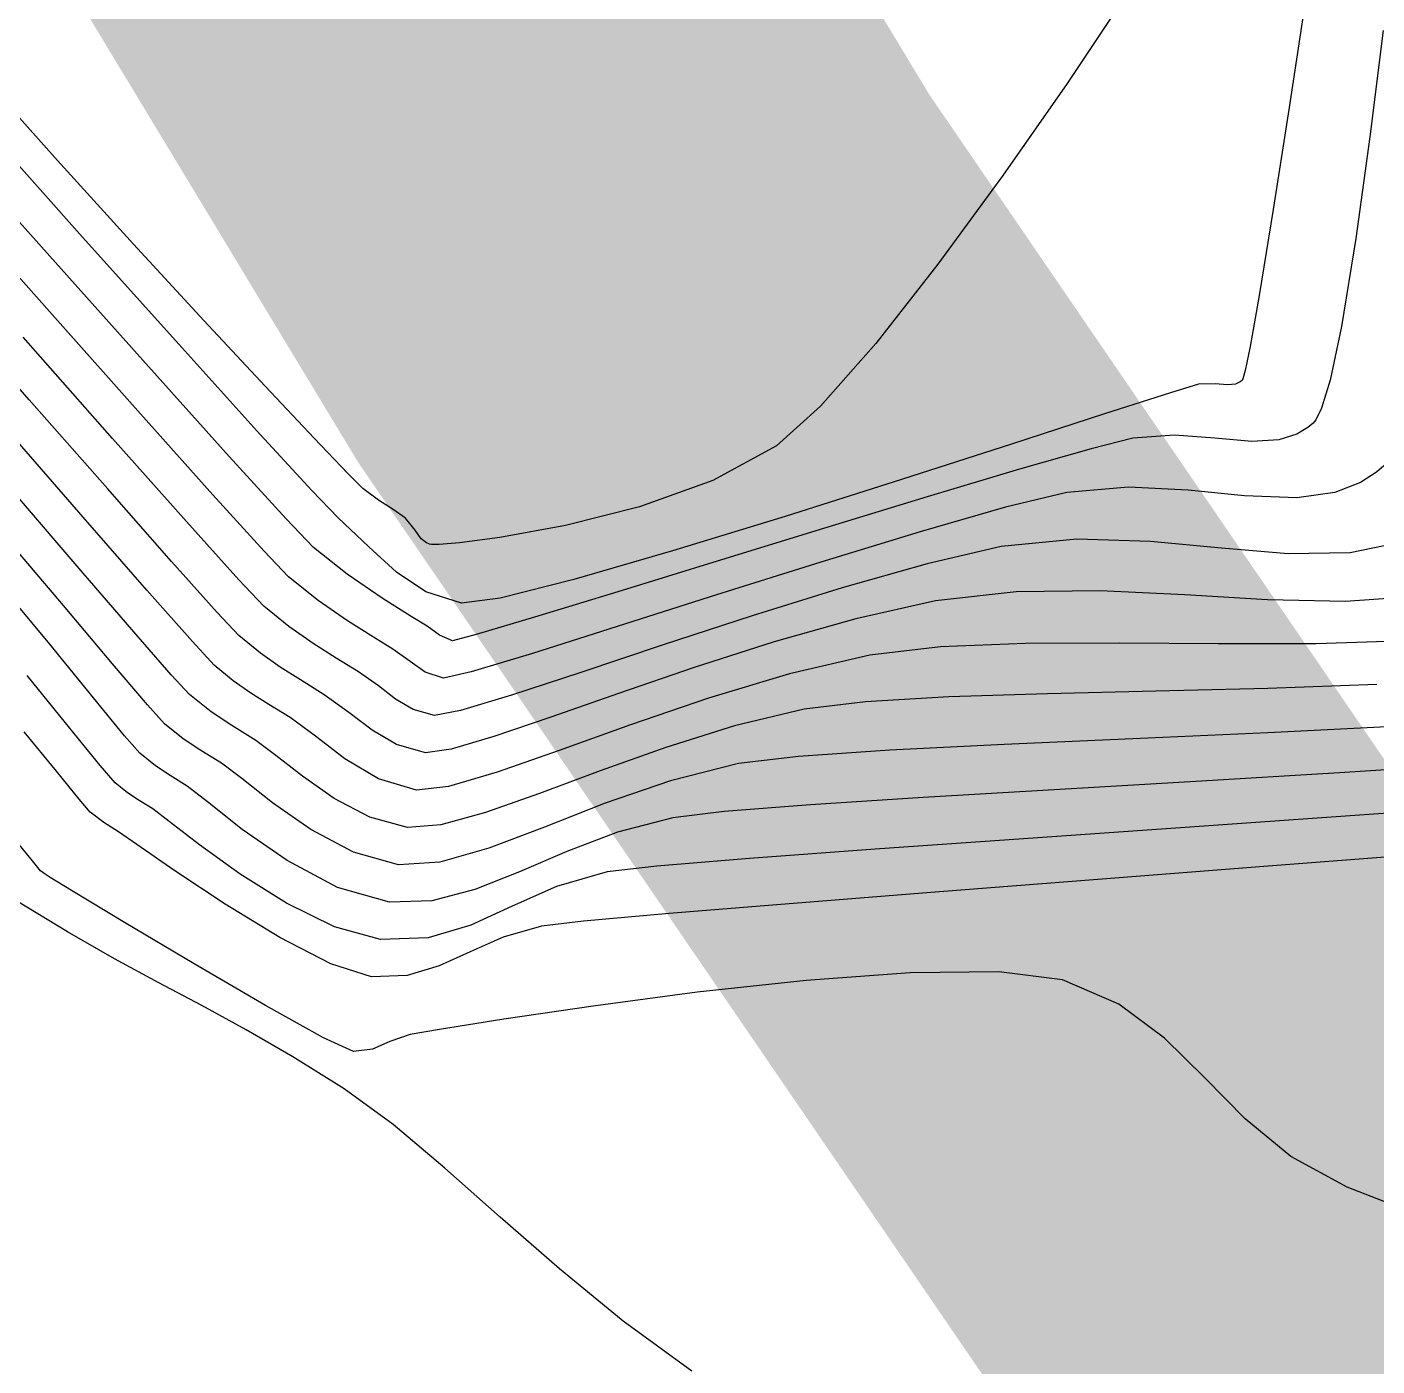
# Model space of a CAD drawing. Header units: feet. Extents: x 26064 to 27719, y 16802 to 28989.
# Drawn here: x 27624.75 to 27640.65, y 17706.62 to 17722.39 of the extents above; entities that cross this region are included whole.
import ezdxf

# ---------------------------------------------------------------- set-up
doc = ezdxf.new("R2010")
doc.units = ezdxf.units.FT
doc.header["$LTSCALE"] = 50
doc.header["$MEASUREMENT"] = 0
doc.linetypes.add('HIDDEN', pattern=[0.375, 0.25, -0.125])
doc.linetypes.add('HIDN25', pattern=[0.0938, 0.0625, -0.0313])
for name, color, linetype in [('CONT-MJR', 160, 'HIDDEN'), ('CONT-MNR', 55, 'HIDN25'), ('WATER', 5, 'Continuous')]:
    doc.layers.add(name, color=color, linetype=linetype)

msp = doc.modelspace()

# ---------------------------------------------------------------- linework, layer by layer
at = {"layer": 'CONT-MJR', "color": 7, "extrusion": (0.748966, 0.662608, 0)}
msp.add_line((27625.75737, 17717.5463, 630), (27624.7032, 17718.73786, 630), dxfattribs=at)
at = {"layer": 'CONT-MJR', "color": 7, "extrusion": (0.747502, 0.66426, 0)}
msp.add_line((27626.62751, 17716.56711, 630), (27625.75737, 17717.5463, 630), dxfattribs=at)
at = {"layer": 'CONT-MJR', "color": 7}
for p, q in [((27627.24445, 17715.8813, 630), (27626.62751, 17716.56711, 630)), ((27636.22772, 17716.27158, 630), (27635.35477, 17716.07097, 630)), ((27637.98697, 17716.33234, 630), (27637.11841, 17716.36054, 630)), ((27639.60898, 17716.18564, 630), (27638.82122, 17716.25228, 630)), ((27627.83527, 17715.32949, 630), (27627.539, 17715.56987, 630)), ((27628.1188, 17715.13181, 630), (27627.83527, 17715.32949, 630)), ((27628.88937, 17714.63002, 630), (27628.65598, 17714.79654, 630)), ((27629.09208, 17714.47441, 630), (27628.88937, 17714.63002, 630)), ((27625.89892, 17714.04294, 635), (27625.53406, 17714.48975, 635)), ((27629.30004, 17714.35177, 630), (27629.09208, 17714.47441, 630)), ((27641.83739, 17713.71398, 635), (27640.21219, 17713.60591, 635)), ((27626.63691, 17713.45058, 635), (27626.43514, 17713.57556, 635)), ((27638.51851, 17713.50341, 635), (27636.85164, 17713.40658, 635)), ((27640.21219, 17713.60591, 635), (27638.51851, 17713.50341, 635)), ((27627.81353, 17712.57391, 635), (27627.28583, 17712.94068, 635)), ((27631.10981, 17712.68052, 635), (27630.55345, 17712.44131, 635)), ((27630.02702, 17712.23321, 635), (27629.51917, 17712.09972, 635)), ((27625.22723, 17711.73185, 640), (27624.61784, 17712.10463, 640)), ((27629.51917, 17712.09972, 635), (27629.01853, 17712.08438, 635)), ((27625.78125, 17711.41634, 640), (27625.22723, 17711.73185, 640)), ((27626.30181, 17711.13485, 640), (27625.78125, 17711.41634, 640)), ((27626.81084, 17710.86418, 640), (27626.30181, 17711.13485, 640)), ((27627.33025, 17710.58107, 640), (27626.81084, 17710.86418, 640)), ((27627.88194, 17710.26229, 640), (27627.33025, 17710.58107, 640)), ((27628.48784, 17709.88463, 640), (27627.88194, 17710.26229, 640)), ((27629.06324, 17709.46475, 640), (27628.48784, 17709.88463, 640)), ((27629.67311, 17708.95108, 640), (27629.06324, 17709.46475, 640)), ((27630.32378, 17708.37355, 640), (27629.67311, 17708.95108, 640)), ((27631.02156, 17707.76209, 640), (27630.32378, 17708.37355, 640)), ((27631.77277, 17707.14665, 640), (27631.02156, 17707.76209, 640)), ((27632.58374, 17706.55716, 640), (27631.77277, 17707.14665, 640))]:
    msp.add_line(p, q, dxfattribs=at)
at = {"layer": 'CONT-MJR', "color": 7, "extrusion": (0.099382, -0.995049, 0)}
msp.add_line((27637.11841, 17716.36054, 630), (27636.22772, 17716.27158, 630), dxfattribs=at)
at = {"layer": 'CONT-MJR', "color": 7, "extrusion": (-0.095535, -0.995426, 0)}
msp.add_line((27638.82122, 17716.25228, 630), (27637.98697, 17716.33234, 630), dxfattribs=at)
at = {"layer": 'CONT-MJR', "color": 7, "extrusion": (0.20257, -0.979268, 0)}
msp.add_line((27640.87092, 17716.30795, 630), (27640.33808, 17716.19772, 630), dxfattribs=at)
at = {"layer": 'CONT-MJR', "color": 7, "extrusion": (0.27171, -0.962379, 0)}
msp.add_line((27635.35477, 17716.07097, 630), (27634.35336, 17715.78824, 630), dxfattribs=at)
at = {"layer": 'CONT-MJR', "color": 7, "extrusion": (0.016572, -0.999863, 0)}
msp.add_line((27640.33808, 17716.19772, 630), (27639.60898, 17716.18564, 630), dxfattribs=at)
at = {"layer": 'CONT-MJR', "color": 7, "extrusion": (0.768474, 0.63988, 0)}
msp.add_line((27625.01685, 17715.12283, 635), (27624.38028, 17715.88734, 635), dxfattribs=at)
at = {"layer": 'CONT-MJR', "color": 7, "extrusion": (0.726517, 0.687149, 0)}
msp.add_line((27627.539, 17715.56987, 630), (27627.24445, 17715.8813, 630), dxfattribs=at)
at = {"layer": 'CONT-MJR', "color": 7, "extrusion": (0.297709, -0.954657, 0)}
msp.add_line((27634.35336, 17715.78824, 630), (27633.29316, 17715.45762, 630), dxfattribs=at)
at = {"layer": 'CONT-MJR', "color": 7, "extrusion": (0.311756, -0.950162, 0)}
msp.add_line((27633.29316, 17715.45762, 630), (27632.24386, 17715.11334, 630), dxfattribs=at)
at = {"layer": 'CONT-MJR', "color": 7, "extrusion": (0.774416, 0.632677, 0)}
msp.add_line((27625.53406, 17714.48975, 635), (27625.01685, 17715.12283, 635), dxfattribs=at)
at = {"layer": 'CONT-MJR', "color": 7, "extrusion": (0.533192, 0.845994, 0)}
msp.add_line((27628.39167, 17714.95983, 630), (27628.1188, 17715.13181, 630), dxfattribs=at)
at = {"layer": 'CONT-MJR', "color": 7, "extrusion": (0.316941, -0.948445, 0)}
msp.add_line((27632.24386, 17715.11334, 630), (27631.27513, 17714.78962, 630), dxfattribs=at)
at = {"layer": 'CONT-MJR', "color": 7, "extrusion": (0.525597, 0.850734, 0)}
msp.add_line((27628.65598, 17714.79654, 630), (27628.39167, 17714.95983, 630), dxfattribs=at)
at = {"layer": 'CONT-MJR', "color": 7, "extrusion": (0.312152, -0.950032, 0)}
msp.add_line((27631.27513, 17714.78962, 630), (27630.45666, 17714.52069, 630), dxfattribs=at)
at = {"layer": 'CONT-MJR', "color": 7, "extrusion": (0.28785, -0.957675, 0)}
msp.add_line((27630.45666, 17714.52069, 630), (27629.85813, 17714.34079, 630), dxfattribs=at)
at = {"layer": 'CONT-MJR', "color": 7, "extrusion": (-0.261941, -0.965084, 0)}
msp.add_line((27629.54921, 17714.28414, 630), (27629.30004, 17714.35177, 630), dxfattribs=at)
at = {"layer": 'CONT-MJR', "color": 7, "extrusion": (0.180379, -0.983597, 0)}
msp.add_line((27629.85813, 17714.34079, 630), (27629.54921, 17714.28414, 630), dxfattribs=at)
at = {"layer": 'CONT-MJR', "color": 7, "extrusion": (0.753441, 0.657516, 0)}
msp.add_line((27626.07842, 17713.83725, 635), (27625.89892, 17714.04294, 635), dxfattribs=at)
at = {"layer": 'CONT-MJR', "color": 7, "extrusion": (-0.625561, -0.780175, 0)}
msp.add_line((27626.26213, 17713.68995, 635), (27626.07842, 17713.83725, 635), dxfattribs=at)
at = {"layer": 'CONT-MJR', "color": 7, "extrusion": (-0.551509, -0.834169, 0)}
msp.add_line((27626.43514, 17713.57556, 635), (27626.26213, 17713.68995, 635), dxfattribs=at)
at = {"layer": 'CONT-MJR', "color": 7, "extrusion": (0.614259, 0.789105, 0)}
msp.add_line((27626.87649, 17713.26408, 635), (27626.63691, 17713.45058, 635), dxfattribs=at)
at = {"layer": 'CONT-MJR', "color": 7, "extrusion": (0.058839, -0.998267, 0)}
msp.add_line((27636.85164, 17713.40658, 635), (27635.30685, 17713.31553, 635), dxfattribs=at)
at = {"layer": 'CONT-MJR', "color": 7, "extrusion": (0.61993, 0.784657, 0)}
msp.add_line((27627.28583, 17712.94068, 635), (27626.87649, 17713.26408, 635), dxfattribs=at)
at = {"layer": 'CONT-MJR', "color": 7, "extrusion": (0.077787, -0.99697, 0)}
msp.add_line((27633.97943, 17713.23036, 635), (27632.96464, 17713.15119, 635), dxfattribs=at)
at = {"layer": 'CONT-MJR', "color": 7, "extrusion": (0.064028, -0.997948, 0)}
msp.add_line((27635.30685, 17713.31553, 635), (27633.97943, 17713.23036, 635), dxfattribs=at)
at = {"layer": 'CONT-MJR', "color": 7, "extrusion": (0.254049, -0.967191, 0)}
msp.add_line((27632.35778, 17713.07811, 635), (27631.70747, 17712.90729, 635), dxfattribs=at)
at = {"layer": 'CONT-MJR', "color": 7, "extrusion": (0.119559, -0.992827, 0)}
msp.add_line((27632.96464, 17713.15119, 635), (27632.35778, 17713.07811, 635), dxfattribs=at)
at = {"layer": 'CONT-MJR', "color": 7, "extrusion": (0.354758, -0.934958, 0)}
msp.add_line((27631.70747, 17712.90729, 635), (27631.10981, 17712.68052, 635), dxfattribs=at)
at = {"layer": 'CONT-MJR', "color": 7, "extrusion": (-0.469942, -0.882697, 0)}
msp.add_line((27628.40822, 17712.2573, 635), (27627.81353, 17712.57391, 635), dxfattribs=at)
at = {"layer": 'CONT-MJR', "color": 7, "extrusion": (0.367637, -0.929969, 0)}
msp.add_line((27630.55345, 17712.44131, 635), (27630.02702, 17712.23321, 635), dxfattribs=at)
at = {"layer": 'CONT-MJR', "color": 7, "extrusion": (-0.272603, -0.962127, 0)}
msp.add_line((27629.01853, 17712.08438, 635), (27628.40822, 17712.2573, 635), dxfattribs=at)
at = {"layer": 'CONT-MNR', "color": 7, "extrusion": (0.83141, -0.55566, 0)}
msp.add_line((27637.69696, 17722.76713, 626), (27637.00218, 17721.72757, 626), dxfattribs=at)
at = {"layer": 'CONT-MNR', "color": 7}
for p, q in [((27639.81309, 17722.71808, 627), (27639.61939, 17721.44735, 627)), ((27625.01741, 17719.69311, 628), (27623.7166, 17721.152, 628)), ((27639.43149, 17720.2451, 627), (27639.26571, 17719.22951, 627)), ((27626.53705, 17718.65643, 627), (27625.40446, 17719.91697, 627)), ((27640.40602, 17719.90034, 628), (27640.23733, 17718.86676, 628)), ((27626.83331, 17718.93753, 626), (27626.00506, 17719.83618, 626)), ((27639.26571, 17719.22951, 627), (27639.15997, 17718.63082, 627)), ((27627.55554, 17718.16278, 626), (27626.83331, 17718.93753, 626)), ((27627.45802, 17717.63777, 627), (27626.53705, 17718.65643, 627)), ((27638.54968, 17718.18767, 627), (27638.21935, 17718.08572, 627)), ((27638.74687, 17718.19121, 627), (27638.54968, 17718.18767, 627)), ((27638.8908, 17718.17879, 627), (27638.74687, 17718.19121, 627)), ((27639.07512, 17718.24896, 627), (27639.06577, 17718.2309, 627)), ((27625.69597, 17716.95556, 631), (27624.77642, 17718.00209, 631)), ((27638.21935, 17718.08572, 627), (27637.44483, 17717.83467, 627)), ((27626.94049, 17716.88274, 629), (27626.08701, 17717.83616, 629)), ((27637.44483, 17717.83467, 627), (27636.34852, 17717.4786, 627)), ((27628.10494, 17716.93182, 627), (27627.45802, 17717.63777, 627)), ((27639.84058, 17717.67643, 628), (27639.7112, 17717.59867, 628)), ((27639.90102, 17717.72701, 628), (27639.84058, 17717.67643, 628)), ((27636.34852, 17717.4786, 627), (27635.05282, 17717.06155, 627)), ((27639.1805, 17717.51242, 628), (27638.74214, 17717.54807, 628)), ((27639.49753, 17717.53199, 628), (27639.1805, 17717.51242, 628)), ((27639.7112, 17717.59867, 628), (27639.49753, 17717.53199, 628)), ((27637.28557, 17717.42533, 628), (27636.44277, 17717.18295, 628)), ((27636.44277, 17717.18295, 628), (27635.35553, 17716.85759, 628)), ((27628.70747, 17716.95597, 626), (27628.53048, 17717.13459, 626)), ((27632.82886, 17717.05164, 626), (27631.96525, 17716.74204, 626)), ((27635.05282, 17717.06155, 627), (27633.68014, 17716.6276, 627)), ((27640.64812, 17717.14805, 629), (27640.46136, 17717.02693, 629)), ((27637.72664, 17716.97362, 629), (27637.00171, 17716.91028, 629)), ((27639.09406, 17716.86948, 629), (27638.4286, 17716.93586, 629)), ((27639.7095, 17716.84692, 629), (27639.09406, 17716.86948, 629)), ((27640.15676, 17716.90912, 629), (27639.7095, 17716.84692, 629)), ((27626.16297, 17715.75949, 632), (27625.41182, 17716.62057, 632)), ((27628.77574, 17716.27087, 627), (27628.41535, 17716.60944, 627)), ((27625.17747, 17715.58001, 634), (27624.47418, 17716.40984, 634)), ((27634.13211, 17716.48498, 628), (27632.88078, 17716.10086, 628)), ((27635.2715, 17716.44812, 629), (27634.10003, 17716.08955, 629)), ((27628.52112, 17715.94771, 628), (27628.12324, 17716.26292, 628)), ((27629.51464, 17716.29788, 626), (27629.49277, 17716.30068, 626)), ((27629.60493, 17716.29893, 626), (27629.51464, 17716.29788, 626)), ((27626.98909, 17715.49717, 631), (27626.45282, 17716.09758, 631)), ((27632.88078, 17716.10086, 628), (27631.7098, 17715.74097, 628)), ((27628.93195, 17715.66592, 628), (27628.52112, 17715.94771, 628)), ((27630.32422, 17715.66494, 627), (27629.86763, 17715.60399, 627)), ((27639.3639, 17715.64704, 631), (27638.38921, 17715.70357, 631)), ((27627.24689, 17715.22335, 631), (27626.98909, 17715.49717, 631)), ((27630.72742, 17715.44104, 628), (27630.04189, 17715.23682, 628)), ((27626.44887, 17714.76221, 633), (27626.00869, 17715.26819, 633)), ((27626.95477, 17714.87682, 632), (27626.69795, 17715.15293, 632)), ((27629.76149, 17715.16404, 628), (27629.60904, 17715.2275, 628)), ((27639.93565, 17715.12719, 632), (27638.78421, 17715.12601, 632)), ((27641.01717, 17715.16278, 632), (27639.93565, 17715.12719, 632)), ((27630.70304, 17715.01457, 629), (27629.98289, 17714.79834, 629)), ((27627.1793, 17714.6924, 632), (27626.95477, 17714.87682, 632)), ((27629.65535, 17714.72409, 629), (27629.44113, 17714.79309, 629)), ((27632.60753, 17714.84856, 631), (27631.71765, 17714.54345, 631)), ((27625.25522, 17714.1341, 636), (27624.74936, 17714.75291, 636)), ((27626.66265, 17714.5303, 633), (27626.44887, 17714.76221, 633)), ((27627.38531, 17714.5474, 632), (27627.1793, 17714.6924, 632)), ((27628.25216, 17714.52735, 631), (27627.97214, 17714.70092, 631)), ((27628.54194, 17714.31885, 631), (27628.25216, 17714.52735, 631)), ((27635.60814, 17714.50125, 633), (27634.62904, 17714.44393, 633)), ((27638.04803, 17714.56814, 633), (27636.77162, 17714.53885, 633)), ((27626.37054, 17714.18377, 634), (27626.16945, 17714.40658, 634)), ((27627.16206, 17714.16394, 633), (27626.91985, 17714.32407, 633)), ((27627.84835, 17714.25816, 632), (27627.59944, 17714.41244, 632)), ((27628.81458, 17714.10988, 631), (27628.54194, 17714.31885, 631)), ((27634.62904, 17714.44393, 633), (27633.90575, 17714.3555, 633)), ((27626.59099, 17714.00701, 634), (27626.37054, 17714.18377, 634)), ((27625.09588, 17713.62673, 637), (27624.71648, 17714.09084, 637)), ((27625.61287, 17713.69254, 636), (27625.25522, 17714.1341, 636)), ((27628.49546, 17713.77163, 632), (27628.14769, 17714.03724, 632)), ((27629.44308, 17713.84419, 631), (27629.10374, 17713.93886, 631)), ((27631.01704, 17713.87015, 632), (27630.28906, 17713.61577, 632)), ((27625.78631, 17713.49073, 636), (27625.61287, 17713.69254, 636)), ((27627.64073, 17713.25328, 634), (27627.27898, 17713.53852, 634)), ((27629.33694, 17713.40424, 632), (27628.89182, 17713.5358, 632)), ((27631.50246, 17713.62957, 633), (27630.78631, 17713.36203, 633)), ((27632.32879, 17713.51445, 634), (27631.56187, 17713.24811, 634)), ((27625.49419, 17713.1442, 637), (27625.36411, 17713.29557, 637)), ((27631.56187, 17713.24811, 634), (27630.8445, 17712.96685, 634)), ((27625.65564, 17713.02067, 637), (27625.49419, 17713.1442, 637)), ((27626.78331, 17712.75772, 636), (27626.42465, 17713.03554, 636)), ((27629.2308, 17712.96429, 633), (27628.78737, 17713.08495, 633)), ((27640.3386, 17713.09921, 636), (27638.39462, 17712.96278, 636)), ((27628.5978, 17712.67112, 634), (27628.09174, 17712.93913, 634)), ((27629.62633, 17712.99498, 633), (27629.2308, 17712.96429, 633)), ((27630.19018, 17712.71975, 634), (27629.6124, 17712.55588, 634)), ((27634.74023, 17712.70835, 636), (27633.26198, 17712.59923, 636)), ((27633.26198, 17712.59923, 636), (27632.17114, 17712.5081, 636)), ((27624.96498, 17712.41146, 639), (27624.90996, 17712.45115, 639)), ((27627.08339, 17712.05902, 637), (27626.49277, 17712.45056, 637)), ((27631.58379, 17712.43941, 636), (27630.98552, 17712.26654, 636)), ((27632.17114, 17712.5081, 636), (27631.58379, 17712.43941, 636)), ((27639.36998, 17712.50742, 637), (27637.36379, 17712.35173, 637)), ((27625.27511, 17712.21998, 639), (27625.02165, 17712.37382, 639)), ((27630.98552, 17712.26654, 636), (27630.46598, 17712.03682, 636)), ((27637.36379, 17712.35173, 637), (27635.44882, 17712.20219, 637)), ((27628.91239, 17711.64443, 636), (27628.37361, 17711.7913, 636)), ((27629.97844, 17711.81404, 636), (27629.47615, 17711.66199, 636)), ((27630.8098, 17711.80072, 637), (27630.3611, 17711.67106, 637)), ((27631.30556, 17711.85806, 637), (27630.8098, 17711.80072, 637)), ((27628.3305, 17711.35574, 637), (27627.72609, 17711.66734, 637)), ((27629.60579, 17711.33169, 637), (27629.22907, 17711.21765, 637)), ((27637.61276, 17710.8826, 639), (27636.94845, 17711.16723, 639)), ((27632.64619, 17711.02142, 639), (27631.41907, 17710.85994, 639)), ((27638.15143, 17710.48113, 639), (27637.61276, 17710.8826, 639)), ((27628.81962, 17710.35156, 639), (27628.59398, 17710.32458, 639)), ((27639.64004, 17709.0857, 639), (27639.10244, 17709.53167, 639))]:
    msp.add_line(p, q, dxfattribs=at)
at = {"layer": 'CONT-MNR', "color": 7, "extrusion": (0.992455, -0.122613, 0)}
msp.add_line((27640.72468, 17722.35196, 628), (27640.56979, 17721.09827, 628), dxfattribs=at)
at = {"layer": 'CONT-MNR', "color": 7, "extrusion": (0.744763, 0.667329, 0)}
msp.add_line((27625.10865, 17720.82133, 626), (27624.18193, 17721.85558, 626), dxfattribs=at)
at = {"layer": 'CONT-MNR', "color": 7, "extrusion": (0.820242, -0.572017, 0)}
msp.add_line((27637.00218, 17721.72757, 626), (27636.24733, 17720.64515, 626), dxfattribs=at)
at = {"layer": 'CONT-MNR', "color": 7, "extrusion": (0.74501, 0.667053, 0)}
msp.add_line((27625.40446, 17719.91697, 627), (27624.12271, 17721.34852, 627), dxfattribs=at)
at = {"layer": 'CONT-MNR', "color": 7, "extrusion": (0.988006, -0.154416, 0)}
msp.add_line((27639.61939, 17721.44735, 627), (27639.43149, 17720.2451, 627), dxfattribs=at)
at = {"layer": 'CONT-MNR', "color": 7, "extrusion": (0.990784, -0.135449, 0)}
msp.add_line((27640.56979, 17721.09827, 628), (27640.40602, 17719.90034, 628), dxfattribs=at)
at = {"layer": 'CONT-MNR', "color": 7, "extrusion": (0.739633, 0.67301, 0)}
msp.add_line((27626.00506, 17719.83618, 626), (27625.10865, 17720.82133, 626), dxfattribs=at)
at = {"layer": 'CONT-MNR', "color": 7, "extrusion": (0.806483, -0.591257, 0)}
msp.add_line((27636.24733, 17720.64515, 626), (27635.47997, 17719.59846, 626), dxfattribs=at)
at = {"layer": 'CONT-MNR', "color": 7, "extrusion": (0.747688, 0.66405, 0)}
msp.add_line((27625.04409, 17719.00759, 629), (27623.8737, 17720.32539, 629), dxfattribs=at)
at = {"layer": 'CONT-MNR', "color": 7, "extrusion": (0.745437, 0.666577, 0)}
msp.add_line((27626.17917, 17718.3939, 628), (27625.01741, 17719.69311, 628), dxfattribs=at)
at = {"layer": 'CONT-MNR', "color": 7, "extrusion": (0.786435, -0.617673, 0)}
msp.add_line((27635.47997, 17719.59846, 626), (27634.74769, 17718.66611, 626), dxfattribs=at)
at = {"layer": 'CONT-MNR', "color": 7, "extrusion": (0.751273, 0.659991, 0)}
msp.add_line((27624.77642, 17718.00209, 631), (27623.75205, 17719.16814, 631), dxfattribs=at)
at = {"layer": 'CONT-MNR', "color": 7, "extrusion": (0.746883, 0.664955, 0)}
msp.add_line((27626.08701, 17717.83616, 629), (27625.04409, 17719.00759, 629), dxfattribs=at)
at = {"layer": 'CONT-MNR', "color": 7, "extrusion": (0.977915, -0.209005, 0)}
msp.add_line((27640.23733, 17718.86676, 628), (27640.1015, 17718.2312, 628), dxfattribs=at)
at = {"layer": 'CONT-MNR', "color": 7, "extrusion": (0.751253, -0.660015, 0)}
msp.add_line((27634.74769, 17718.66611, 626), (27634.09807, 17717.92668, 626), dxfattribs=at)
at = {"layer": 'CONT-MNR', "color": 7, "extrusion": (0.97977, -0.200128, 0)}
msp.add_line((27639.15997, 17718.63082, 627), (27639.10184, 17718.34622, 627), dxfattribs=at)
at = {"layer": 'CONT-MNR', "color": 7, "extrusion": (0.743567, 0.668661, 0)}
msp.add_line((27627.13119, 17717.33523, 628), (27626.17917, 17718.3939, 628), dxfattribs=at)
at = {"layer": 'CONT-MNR', "color": 7, "extrusion": (0.964279, -0.264887, 0)}
msp.add_line((27639.10184, 17718.34622, 627), (27639.07512, 17718.24896, 627), dxfattribs=at)
at = {"layer": 'CONT-MNR', "color": 7, "extrusion": (0.727618, 0.685982, 0)}
msp.add_line((27628.13388, 17717.54933, 626), (27627.55554, 17718.16278, 626), dxfattribs=at)
at = {"layer": 'CONT-MNR', "color": 7, "extrusion": (0.091483, -0.995807, 0)}
msp.add_line((27638.98568, 17718.18751, 627), (27638.8908, 17718.17879, 627), dxfattribs=at)
at = {"layer": 'CONT-MNR', "color": 7, "extrusion": (0.398632, -0.917111, 0)}
msp.add_line((27639.04092, 17718.21152, 627), (27638.98568, 17718.18751, 627), dxfattribs=at)
at = {"layer": 'CONT-MNR', "color": 7, "extrusion": (0.61505, -0.788488, 0)}
msp.add_line((27639.06577, 17718.2309, 627), (27639.04092, 17718.21152, 627), dxfattribs=at)
at = {"layer": 'CONT-MNR', "color": 7, "extrusion": (0.955814, -0.293972, 0)}
msp.add_line((27640.1015, 17718.2312, 628), (27640.00044, 17717.90261, 628), dxfattribs=at)
at = {"layer": 'CONT-MNR', "color": 7, "extrusion": (0.669319, -0.742975, 0)}
msp.add_line((27634.09807, 17717.92668, 626), (27633.57869, 17717.45879, 626), dxfattribs=at)
at = {"layer": 'CONT-MNR', "color": 7, "extrusion": (0.897703, -0.440601, 0)}
msp.add_line((27640.00044, 17717.90261, 628), (27639.93392, 17717.7671, 628), dxfattribs=at)
at = {"layer": 'CONT-MNR', "color": 7, "extrusion": (0.754166, 0.656684, 0)}
msp.add_line((27625.41182, 17716.62057, 632), (27624.50651, 17717.66027, 632), dxfattribs=at)
at = {"layer": 'CONT-MNR', "color": 7, "extrusion": (0.772975, -0.634436, 0)}
msp.add_line((27639.93392, 17717.7671, 628), (27639.90102, 17717.72701, 628), dxfattribs=at)
at = {"layer": 'CONT-MNR', "color": 7, "extrusion": (0.722736, 0.691124, 0)}
msp.add_line((27628.53048, 17717.13459, 626), (27628.13388, 17717.54933, 626), dxfattribs=at)
at = {"layer": 'CONT-MNR', "color": 7, "extrusion": (0.244616, -0.96962, 0)}
msp.add_line((27637.77569, 17717.54897, 628), (27637.28557, 17717.42533, 628), dxfattribs=at)
at = {"layer": 'CONT-MNR', "color": 7, "extrusion": (0.070773, -0.997492, 0)}
msp.add_line((27638.26944, 17717.58401, 628), (27637.77569, 17717.54897, 628), dxfattribs=at)
at = {"layer": 'CONT-MNR', "color": 7, "extrusion": (-0.075808, -0.997122, 0)}
msp.add_line((27638.74214, 17717.54807, 628), (27638.26944, 17717.58401, 628), dxfattribs=at)
at = {"layer": 'CONT-MNR', "color": 7, "extrusion": (0.739275, 0.673404, 0)}
msp.add_line((27627.80278, 17716.59796, 628), (27627.13119, 17717.33523, 628), dxfattribs=at)
at = {"layer": 'CONT-MNR', "color": 7, "extrusion": (0.477183, -0.878804, 0)}
msp.add_line((27633.57869, 17717.45879, 626), (27632.82886, 17717.05164, 626), dxfattribs=at)
at = {"layer": 'CONT-MNR', "color": 7, "extrusion": (0.648336, -0.761355, 0)}
msp.add_line((27640.73628, 17717.22312, 629), (27640.64812, 17717.14805, 629), dxfattribs=at)
at = {"layer": 'CONT-MNR', "color": 7, "extrusion": (0.360729, -0.932671, 0)}
msp.add_line((27640.46136, 17717.02693, 629), (27640.15676, 17716.90912, 629), dxfattribs=at)
at = {"layer": 'CONT-MNR', "color": 7, "extrusion": (0.758084, 0.652157, 0)}
msp.add_line((27625.38909, 17715.98828, 633), (27624.63702, 17716.8625, 633), dxfattribs=at)
at = {"layer": 'CONT-MNR', "color": 7, "extrusion": (0.749922, 0.661527, 0)}
msp.add_line((27626.45282, 17716.09758, 631), (27625.69597, 17716.95556, 631), dxfattribs=at)
at = {"layer": 'CONT-MNR', "color": 7, "extrusion": (0.740729, 0.671804, 0)}
msp.add_line((27627.54252, 17716.21894, 629), (27626.94049, 17716.88274, 629), dxfattribs=at)
at = {"layer": 'CONT-MNR', "color": 7, "extrusion": (0.720345, 0.693616, 0)}
msp.add_line((27628.41535, 17716.60944, 627), (27628.10494, 17716.93182, 627), dxfattribs=at)
at = {"layer": 'CONT-MNR', "color": 7, "extrusion": (0.599375, 0.800468, 0)}
msp.add_line((27628.89071, 17716.81876, 626), (27628.70747, 17716.95597, 626), dxfattribs=at)
at = {"layer": 'CONT-MNR', "color": 7, "extrusion": (0.291353, -0.956616, 0)}
msp.add_line((27635.35553, 17716.85759, 628), (27634.13211, 17716.48498, 628), dxfattribs=at)
at = {"layer": 'CONT-MNR', "color": 7, "extrusion": (-0.233671, 0.972316, 0)}
msp.add_line((27637.00171, 17716.91028, 629), (27636.27603, 17716.73588, 629), dxfattribs=at)
at = {"layer": 'CONT-MNR', "color": 7, "extrusion": (-0.053707, -0.998557, 0)}
msp.add_line((27638.4286, 17716.93586, 629), (27637.72664, 17716.97362, 629), dxfattribs=at)
at = {"layer": 'CONT-MNR', "color": 7, "extrusion": (-0.526791, -0.849995, 0)}
msp.add_line((27629.06432, 17716.71117, 626), (27628.89071, 17716.81876, 626), dxfattribs=at)
at = {"layer": 'CONT-MNR', "color": 7, "extrusion": (-0.577778, -0.816194, 0)}
msp.add_line((27629.20977, 17716.6082, 626), (27629.06432, 17716.71117, 626), dxfattribs=at)
at = {"layer": 'CONT-MNR', "color": 7, "extrusion": (0.245808, -0.969319, 0)}
msp.add_line((27631.96525, 17716.74204, 626), (27631.09385, 17716.52106, 626), dxfattribs=at)
at = {"layer": 'CONT-MNR', "color": 7, "extrusion": (0.275387, -0.961333, 0)}
msp.add_line((27636.27603, 17716.73588, 629), (27635.2715, 17716.44812, 629), dxfattribs=at)
at = {"layer": 'CONT-MNR', "color": 7, "extrusion": (0.722651, 0.691213, 0)}
msp.add_line((27628.12324, 17716.26292, 628), (27627.80278, 17716.59796, 628), dxfattribs=at)
at = {"layer": 'CONT-MNR', "color": 7, "extrusion": (0.783698, 0.621142, 0)}
msp.add_line((27629.32405, 17716.46401, 626), (27629.20977, 17716.6082, 626), dxfattribs=at)
at = {"layer": 'CONT-MNR', "color": 7, "extrusion": (-0.293036, 0.956101, 0)}
msp.add_line((27633.68014, 17716.6276, 627), (27632.35287, 17716.22081, 627), dxfattribs=at)
at = {"layer": 'CONT-MNR', "color": 7, "extrusion": (0.81703, 0.576595, 0)}
msp.add_line((27629.39494, 17716.36356, 626), (27629.32405, 17716.46401, 626), dxfattribs=at)
at = {"layer": 'CONT-MNR', "color": 7, "extrusion": (0.128221, -0.991746, 0)}
msp.add_line((27630.32065, 17716.37979, 626), (27629.84401, 17716.31817, 626), dxfattribs=at)
at = {"layer": 'CONT-MNR', "color": 7, "extrusion": (0.179734, -0.983715, 0)}
msp.add_line((27631.09385, 17716.52106, 626), (27630.32065, 17716.37979, 626), dxfattribs=at)
at = {"layer": 'CONT-MNR', "color": 7, "extrusion": (0.723589, 0.690231, 0)}
msp.add_line((27627.83112, 17715.9164, 629), (27627.54252, 17716.21894, 629), dxfattribs=at)
at = {"layer": 'CONT-MNR', "color": 7, "extrusion": (0.676207, 0.736712, 0)}
msp.add_line((27629.10303, 17715.97046, 627), (27628.77574, 17716.27087, 627), dxfattribs=at)
at = {"layer": 'CONT-MNR', "color": 7, "extrusion": (-0.623087, -0.782152, 0)}
msp.add_line((27629.45496, 17716.31575, 626), (27629.39494, 17716.36356, 626), dxfattribs=at)
at = {"layer": 'CONT-MNR', "color": 7, "extrusion": (-0.370194, -0.928955, 0)}
msp.add_line((27629.49277, 17716.30068, 626), (27629.45496, 17716.31575, 626), dxfattribs=at)
at = {"layer": 'CONT-MNR', "color": 7, "extrusion": (0.080199, -0.996779, 0)}
msp.add_line((27629.84401, 17716.31817, 626), (27629.60493, 17716.29893, 626), dxfattribs=at)
at = {"layer": 'CONT-MNR', "color": 7, "extrusion": (0.278017, -0.960576, 0)}
msp.add_line((27632.35287, 17716.22081, 627), (27631.19343, 17715.88524, 627), dxfattribs=at)
at = {"layer": 'CONT-MNR', "color": 7, "extrusion": (-0.300778, 0.953694, 0)}
msp.add_line((27634.10003, 17716.08955, 629), (27632.87352, 17715.70273, 629), dxfattribs=at)
at = {"layer": 'CONT-MNR', "color": 7, "extrusion": (0.758015, 0.652237, 0)}
msp.add_line((27626.00869, 17715.26819, 633), (27625.38909, 17715.98828, 633), dxfattribs=at)
at = {"layer": 'CONT-MNR', "color": 7, "extrusion": (-0.624882, -0.780719, 0)}
msp.add_line((27628.17819, 17715.6386, 629), (27627.83112, 17715.9164, 629), dxfattribs=at)
at = {"layer": 'CONT-MNR', "color": 7, "extrusion": (-0.556802, -0.830645, 0)}
msp.add_line((27629.44954, 17715.73819, 627), (27629.10303, 17715.97046, 627), dxfattribs=at)
at = {"layer": 'CONT-MNR', "color": 7, "extrusion": (0.749969, 0.661473, 0)}
msp.add_line((27626.69795, 17715.15293, 632), (27626.16297, 17715.75949, 632), dxfattribs=at)
at = {"layer": 'CONT-MNR', "color": 7, "extrusion": (-0.30562, -0.952154, 0)}
msp.add_line((27629.86763, 17715.60399, 627), (27629.44954, 17715.73819, 627), dxfattribs=at)
at = {"layer": 'CONT-MNR', "color": 7, "extrusion": (0.245672, -0.969353, 0)}
msp.add_line((27631.19343, 17715.88524, 627), (27630.32422, 17715.66494, 627), dxfattribs=at)
at = {"layer": 'CONT-MNR', "color": 7, "extrusion": (-0.292, 0.956418, 0)}
msp.add_line((27631.7098, 17715.74097, 628), (27630.72742, 17715.44104, 628), dxfattribs=at)
at = {"layer": 'CONT-MNR', "color": 7, "extrusion": (0.113499, -0.993538, 0)}
msp.add_line((27636.40274, 17715.7413, 631), (27635.45373, 17715.63289, 631), dxfattribs=at)
at = {"layer": 'CONT-MNR', "color": 7, "extrusion": (0.008721, -0.999962, 0)}
msp.add_line((27637.39169, 17715.74993, 631), (27636.40274, 17715.7413, 631), dxfattribs=at)
at = {"layer": 'CONT-MNR', "color": 7, "extrusion": (-0.04642, -0.998922, 0)}
msp.add_line((27638.38921, 17715.70357, 631), (27637.39169, 17715.74993, 631), dxfattribs=at)
at = {"layer": 'CONT-MNR', "color": 7, "extrusion": (0.764682, 0.644408, 0)}
msp.add_line((27625.75716, 17714.89213, 634), (27625.17747, 17715.58001, 634), dxfattribs=at)
at = {"layer": 'CONT-MNR', "color": 7, "extrusion": (-0.568213, -0.822881, 0)}
msp.add_line((27628.52537, 17715.39887, 629), (27628.17819, 17715.6386, 629), dxfattribs=at)
at = {"layer": 'CONT-MNR', "color": 7, "extrusion": (-0.533221, -0.845976, 0)}
msp.add_line((27629.27351, 17715.45063, 628), (27628.93195, 17715.66592, 628), dxfattribs=at)
at = {"layer": 'CONT-MNR', "color": 7, "extrusion": (0.303468, -0.952842, 0)}
msp.add_line((27632.87352, 17715.70273, 629), (27631.70388, 17715.33022, 629), dxfattribs=at)
at = {"layer": 'CONT-MNR', "color": 7, "extrusion": (-0.219668, 0.975575, 0)}
msp.add_line((27635.45373, 17715.63289, 631), (27634.51272, 17715.421, 631), dxfattribs=at)
at = {"layer": 'CONT-MNR', "color": 7, "extrusion": (-0.023778, -0.999717, 0)}
msp.add_line((27640.28439, 17715.62515, 631), (27639.3639, 17715.64704, 631), dxfattribs=at)
at = {"layer": 'CONT-MNR', "color": 7, "extrusion": (0.068764, -0.997633, 0)}
msp.add_line((27641.11929, 17715.6827, 631), (27640.28439, 17715.62515, 631), dxfattribs=at)
at = {"layer": 'CONT-MNR', "color": 7, "extrusion": (-0.519969, -0.854185, 0)}
msp.add_line((27629.4636, 17715.33492, 628), (27629.27351, 17715.45063, 628), dxfattribs=at)
at = {"layer": 'CONT-MNR', "color": 7, "extrusion": (0.271092, -0.962553, 0)}
msp.add_line((27634.51272, 17715.421, 631), (27633.5516, 17715.15032, 631), dxfattribs=at)
at = {"layer": 'CONT-MNR', "color": 7, "extrusion": (-0.533208, -0.845984, 0)}
msp.add_line((27628.83259, 17715.20523, 629), (27628.52537, 17715.39887, 629), dxfattribs=at)
at = {"layer": 'CONT-MNR', "color": 7, "extrusion": (-0.594139, -0.804363, 0)}
msp.add_line((27629.60904, 17715.2275, 628), (27629.4636, 17715.33492, 628), dxfattribs=at)
at = {"layer": 'CONT-MNR', "color": 7, "extrusion": (0.300778, -0.953694, 0)}
msp.add_line((27631.70388, 17715.33022, 629), (27630.70304, 17715.01457, 629), dxfattribs=at)
at = {"layer": 'CONT-MNR', "color": 7, "extrusion": (-0.634719, -0.772743, 0)}
msp.add_line((27627.49948, 17715.01587, 631), (27627.24689, 17715.22335, 631), dxfattribs=at)
at = {"layer": 'CONT-MNR', "color": 7, "extrusion": (-0.523251, -0.852179, 0)}
msp.add_line((27629.05979, 17715.06573, 629), (27628.83259, 17715.20523, 629), dxfattribs=at)
at = {"layer": 'CONT-MNR', "color": 7, "extrusion": (0.251221, -0.96793, 0)}
msp.add_line((27630.04189, 17715.23682, 628), (27629.76149, 17715.16404, 628), dxfattribs=at)
at = {"layer": 'CONT-MNR', "color": 7, "extrusion": (0.304462, -0.952525, 0)}
msp.add_line((27633.5516, 17715.15032, 631), (27632.60753, 17714.84856, 631), dxfattribs=at)
at = {"layer": 'CONT-MNR', "color": 7, "extrusion": (0.118459, -0.992959, 0)}
msp.add_line((27635.51062, 17715.09332, 632), (27634.67974, 17714.99419, 632), dxfattribs=at)
at = {"layer": 'CONT-MNR', "color": 7, "extrusion": (0.039237, -0.99923, 0)}
msp.add_line((27636.51168, 17715.13262, 632), (27635.51062, 17715.09332, 632), dxfattribs=at)
at = {"layer": 'CONT-MNR', "color": 7, "extrusion": (0.002742, -0.999996, 0)}
msp.add_line((27637.62288, 17715.13567, 632), (27636.51168, 17715.13262, 632), dxfattribs=at)
at = {"layer": 'CONT-MNR', "color": 7, "extrusion": (-0.008319, -0.999965, 0)}
msp.add_line((27638.78421, 17715.12601, 632), (27637.62288, 17715.13567, 632), dxfattribs=at)
at = {"layer": 'CONT-MNR', "color": 7, "extrusion": (-0.575576, -0.817748, 0)}
msp.add_line((27627.73124, 17714.85275, 631), (27627.49948, 17715.01587, 631), dxfattribs=at)
at = {"layer": 'CONT-MNR', "color": 7, "extrusion": (0.589247, 0.807953, 0)}
msp.add_line((27629.26155, 17714.91859, 629), (27629.05979, 17715.06573, 629), dxfattribs=at)
at = {"layer": 'CONT-MNR', "color": 7, "extrusion": (0.227068, -0.973879, 0)}
msp.add_line((27634.67974, 17714.99419, 632), (27633.73106, 17714.773, 632), dxfattribs=at)
at = {"layer": 'CONT-MNR', "color": 7, "extrusion": (0.762268, 0.647261, 0)}
msp.add_line((27626.16945, 17714.40658, 634), (27625.75716, 17714.89213, 634), dxfattribs=at)
at = {"layer": 'CONT-MNR', "color": 7, "extrusion": (-0.533178, -0.846003, 0)}
for p, q in [((27627.97214, 17714.70092, 631), (27627.73124, 17714.85275, 631)), ((27627.59944, 17714.41244, 632), (27627.38531, 17714.5474, 632))]:
    msp.add_line(p, q, dxfattribs=at)
at = {"layer": 'CONT-MNR', "color": 7, "extrusion": (-0.572817, -0.819684, 0)}
msp.add_line((27629.44113, 17714.79309, 629), (27629.26155, 17714.91859, 629), dxfattribs=at)
at = {"layer": 'CONT-MNR', "color": 7, "extrusion": (0.221083, -0.975255, 0)}
msp.add_line((27629.98289, 17714.79834, 629), (27629.65535, 17714.72409, 629), dxfattribs=at)
at = {"layer": 'CONT-MNR', "color": 7, "extrusion": (0.287691, -0.957723, 0)}
msp.add_line((27633.73106, 17714.773, 632), (27632.77784, 17714.48666, 632), dxfattribs=at)
at = {"layer": 'CONT-MNR', "color": 7, "extrusion": (0.03635, -0.999339, 0)}
msp.add_line((27640.65388, 17714.64735, 633), (27639.36593, 17714.6005, 633), dxfattribs=at)
at = {"layer": 'CONT-MNR', "color": 7, "extrusion": (-0.625561, -0.780175, 0)}
msp.add_line((27626.91985, 17714.32407, 633), (27626.66265, 17714.5303, 633), dxfattribs=at)
at = {"layer": 'CONT-MNR', "color": 7, "extrusion": (0.331645, -0.943404, 0)}
msp.add_line((27631.71765, 17714.54345, 631), (27630.91912, 17714.26273, 631), dxfattribs=at)
at = {"layer": 'CONT-MNR', "color": 7, "extrusion": (0.323272, -0.946306, 0)}
msp.add_line((27632.77784, 17714.48666, 632), (27631.8599, 17714.17308, 632), dxfattribs=at)
at = {"layer": 'CONT-MNR', "color": 7, "extrusion": (0.032301, -0.999478, 0)}
msp.add_line((27636.77162, 17714.53885, 633), (27635.60814, 17714.50125, 633), dxfattribs=at)
at = {"layer": 'CONT-MNR', "color": 7, "extrusion": (0.024551, -0.999699, 0)}
msp.add_line((27639.36593, 17714.6005, 633), (27638.04803, 17714.56814, 633), dxfattribs=at)
at = {"layer": 'CONT-MNR', "color": 7, "extrusion": (0.231267, -0.97289, 0)}
msp.add_line((27633.90575, 17714.3555, 633), (27633.08633, 17714.16071, 633), dxfattribs=at)
at = {"layer": 'CONT-MNR', "color": 7, "extrusion": (0.526585, 0.850122, 0)}
msp.add_line((27627.44454, 17713.98897, 633), (27627.16206, 17714.16394, 633), dxfattribs=at)
at = {"layer": 'CONT-MNR', "color": 7, "extrusion": (-0.593814, -0.804602, 0)}
msp.add_line((27628.14769, 17714.03724, 632), (27627.84835, 17714.25816, 632), dxfattribs=at)
at = {"layer": 'CONT-MNR', "color": 7, "extrusion": (0.322901, -0.946433, 0)}
msp.add_line((27630.91912, 17714.26273, 631), (27630.24908, 17714.03413, 631), dxfattribs=at)
at = {"layer": 'CONT-MNR', "color": 7, "extrusion": (-0.338225, 0.941065, 0)}
msp.add_line((27631.8599, 17714.17308, 632), (27631.01704, 17713.87015, 632), dxfattribs=at)
at = {"layer": 'CONT-MNR', "color": 7, "extrusion": (0.2989, -0.954284, 0)}
msp.add_line((27633.08633, 17714.16071, 633), (27632.27718, 17713.90727, 633), dxfattribs=at)
at = {"layer": 'CONT-MNR', "color": 7, "extrusion": (0.052139, -0.99864, 0)}
msp.add_line((27640.92775, 17714.15872, 634), (27639.36694, 17714.07723, 634), dxfattribs=at)
at = {"layer": 'CONT-MNR', "color": 7, "extrusion": (-0.551509, -0.834169, 0)}
for p, q in [((27626.7986, 17713.86975, 634), (27626.59099, 17714.00701, 634)), ((27626.07168, 17713.28138, 636), (27625.93328, 17713.37288, 636))]:
    msp.add_line(p, q, dxfattribs=at)
at = {"layer": 'CONT-MNR', "color": 7, "extrusion": (-0.596351, -0.802724, 0)}
msp.add_line((27627.68146, 17713.81295, 633), (27627.44454, 17713.98897, 633), dxfattribs=at)
at = {"layer": 'CONT-MNR', "color": 7, "extrusion": (0.509075, 0.860722, 0)}
msp.add_line((27629.10374, 17713.93886, 631), (27628.81458, 17714.10988, 631), dxfattribs=at)
at = {"layer": 'CONT-MNR', "color": 7, "extrusion": (-0.282877, 0.959156, 0)}
msp.add_line((27630.24908, 17714.03413, 631), (27629.74468, 17713.88537, 631), dxfattribs=at)
at = {"layer": 'CONT-MNR', "color": 7, "extrusion": (0.043364, -0.999059, 0)}
msp.add_line((27637.77855, 17714.00638, 634), (27636.26171, 17713.94054, 634), dxfattribs=at)
at = {"layer": 'CONT-MNR', "color": 7, "extrusion": (0.04456, -0.999007, 0)}
msp.add_line((27639.36694, 17714.07723, 634), (27637.77855, 17714.00638, 634), dxfattribs=at)
at = {"layer": 'CONT-MNR', "color": 7, "extrusion": (-0.526585, -0.850122, 0)}
for p, q in [((27627.04072, 17713.71977, 634), (27626.7986, 17713.86975, 634)), ((27626.23309, 17713.18139, 636), (27626.07168, 17713.28138, 636))]:
    msp.add_line(p, q, dxfattribs=at)
at = {"layer": 'CONT-MNR', "color": 7, "extrusion": (0.135297, -0.990805, 0)}
msp.add_line((27629.74468, 17713.88537, 631), (27629.44308, 17713.84419, 631), dxfattribs=at)
at = {"layer": 'CONT-MNR', "color": 7, "extrusion": (0.337422, -0.941354, 0)}
msp.add_line((27632.27718, 17713.90727, 633), (27631.50246, 17713.62957, 633), dxfattribs=at)
at = {"layer": 'CONT-MNR', "color": 7, "extrusion": (0.067393, -0.997727, 0)}
msp.add_line((27634.91554, 17713.87409, 634), (27633.83919, 17713.80138, 634), dxfattribs=at)
at = {"layer": 'CONT-MNR', "color": 7, "extrusion": (0.049307, -0.998784, 0)}
msp.add_line((27636.26171, 17713.94054, 634), (27634.91554, 17713.87409, 634), dxfattribs=at)
at = {"layer": 'CONT-MNR', "color": 7, "extrusion": (0.60547, 0.795868, 0)}
msp.add_line((27627.27898, 17713.53852, 634), (27627.04072, 17713.71977, 634), dxfattribs=at)
at = {"layer": 'CONT-MNR', "color": 7, "extrusion": (-0.61818, -0.786036, 0)}
msp.add_line((27627.99563, 17713.56587, 633), (27627.68146, 17713.81295, 633), dxfattribs=at)
at = {"layer": 'CONT-MNR', "color": 7, "extrusion": (-0.511315, -0.859393, 0)}
msp.add_line((27628.89182, 17713.5358, 632), (27628.49546, 17713.77163, 632), dxfattribs=at)
at = {"layer": 'CONT-MNR', "color": 7, "extrusion": (-0.244358, 0.969685, 0)}
msp.add_line((27633.13177, 17713.7168, 634), (27632.32879, 17713.51445, 634), dxfattribs=at)
at = {"layer": 'CONT-MNR', "color": 7, "extrusion": (0.118717, -0.992928, 0)}
msp.add_line((27633.83919, 17713.80138, 634), (27633.13177, 17713.7168, 634), dxfattribs=at)
at = {"layer": 'CONT-MNR', "color": 7, "extrusion": (0.777074, 0.629409, 0)}
msp.add_line((27625.36411, 17713.29557, 637), (27625.09588, 17713.62673, 637), dxfattribs=at)
at = {"layer": 'CONT-MNR', "color": 7, "extrusion": (0.572736, 0.81974, 0)}
msp.add_line((27628.36995, 17713.30434, 633), (27627.99563, 17713.56587, 633), dxfattribs=at)
at = {"layer": 'CONT-MNR', "color": 7, "extrusion": (0.281117, -0.959673, 0)}
msp.add_line((27630.28906, 17713.61577, 632), (27629.71576, 17713.44783, 632), dxfattribs=at)
at = {"layer": 'CONT-MNR', "color": 7, "extrusion": (0.625561, 0.780175, 0)}
msp.add_line((27625.93328, 17713.37288, 636), (27625.78631, 17713.49073, 636), dxfattribs=at)
at = {"layer": 'CONT-MNR', "color": 7, "extrusion": (0.11433, -0.993443, 0)}
msp.add_line((27629.71576, 17713.44783, 632), (27629.33694, 17713.40424, 632), dxfattribs=at)
at = {"layer": 'CONT-MNR', "color": 7, "extrusion": (0.332073, -0.943254, 0)}
msp.add_line((27630.78631, 17713.36203, 633), (27630.15288, 17713.13903, 633), dxfattribs=at)
at = {"layer": 'CONT-MNR', "color": 7, "extrusion": (-0.571559, -0.820561, 0)}
msp.add_line((27628.09174, 17712.93913, 634), (27627.64073, 17713.25328, 634), dxfattribs=at)
at = {"layer": 'CONT-MNR', "color": 7, "extrusion": (-0.465254, -0.885177, 0)}
msp.add_line((27628.78737, 17713.08495, 633), (27628.36995, 17713.30434, 633), dxfattribs=at)
at = {"layer": 'CONT-MNR', "color": 7, "extrusion": (0.072998, -0.997332, 0)}
msp.add_line((27642.20566, 17713.23587, 636), (27640.3386, 17713.09921, 636), dxfattribs=at)
at = {"layer": 'CONT-MNR', "color": 7, "extrusion": (0.605807, 0.795612, 0)}
msp.add_line((27626.42465, 17713.03554, 636), (27626.23309, 17713.18139, 636), dxfattribs=at)
at = {"layer": 'CONT-MNR', "color": 7, "extrusion": (0.263872, -0.964558, 0)}
msp.add_line((27630.15288, 17713.13903, 633), (27629.62633, 17712.99498, 633), dxfattribs=at)
at = {"layer": 'CONT-MNR', "color": 7, "extrusion": (0.52979, 0.848129, 0)}
msp.add_line((27625.82928, 17712.9122, 637), (27625.65564, 17713.02067, 637), dxfattribs=at)
at = {"layer": 'CONT-MNR', "color": 7, "extrusion": (-0.572876, -0.819642, 0)}
msp.add_line((27626.04461, 17712.7617, 637), (27625.82928, 17712.9122, 637), dxfattribs=at)
at = {"layer": 'CONT-MNR', "color": 7, "extrusion": (0.353293, -0.935513, 0)}
msp.add_line((27630.8445, 17712.96685, 634), (27630.19018, 17712.71975, 634), dxfattribs=at)
at = {"layer": 'CONT-MNR', "color": 7, "extrusion": (0.069012, -0.997616, 0)}
msp.add_line((27638.39462, 17712.96278, 636), (27636.4898, 17712.83101, 636), dxfattribs=at)
at = {"layer": 'CONT-MNR', "color": 7, "extrusion": (0.772139, 0.635454, 0)}
msp.add_line((27624.81346, 17712.57073, 639), (27624.58538, 17712.84787, 639), dxfattribs=at)
at = {"layer": 'CONT-MNR', "color": 7, "extrusion": (-0.570294, -0.821441, 0)}
msp.add_line((27626.49277, 17712.45056, 637), (27626.04461, 17712.7617, 637), dxfattribs=at)
at = {"layer": 'CONT-MNR', "color": 7, "extrusion": (-0.584871, -0.811126, 0)}
msp.add_line((27627.26024, 17712.41382, 636), (27626.78331, 17712.75772, 636), dxfattribs=at)
at = {"layer": 'CONT-MNR', "color": 7, "extrusion": (0.069939, -0.997551, 0)}
msp.add_line((27636.4898, 17712.83101, 636), (27634.74023, 17712.70835, 636), dxfattribs=at)
at = {"layer": 'CONT-MNR', "color": 7, "extrusion": (0.778226, 0.627985, 0)}
msp.add_line((27624.90996, 17712.45115, 639), (27624.81346, 17712.57073, 639), dxfattribs=at)
at = {"layer": 'CONT-MNR', "color": 7, "extrusion": (-0.268386, -0.963312, 0)}
msp.add_line((27629.12466, 17712.52434, 634), (27628.5978, 17712.67112, 634), dxfattribs=at)
at = {"layer": 'CONT-MNR', "color": 7, "extrusion": (0.064548, -0.997915, 0)}
msp.add_line((27629.6124, 17712.55588, 634), (27629.12466, 17712.52434, 634), dxfattribs=at)
at = {"layer": 'CONT-MNR', "color": 7, "extrusion": (0.077613, -0.996984, 0)}
msp.add_line((27641.36196, 17712.66249, 637), (27639.36998, 17712.50742, 637), dxfattribs=at)
at = {"layer": 'CONT-MNR', "color": 7, "extrusion": (0.553245, 0.833018, 0)}
msp.add_line((27625.02165, 17712.37382, 639), (27624.96498, 17712.41146, 639), dxfattribs=at)
at = {"layer": 'CONT-MNR', "color": 7, "extrusion": (0.532907, 0.846174, 0)}
msp.add_line((27627.80662, 17712.06972, 636), (27627.26024, 17712.41382, 636), dxfattribs=at)
at = {"layer": 'CONT-MNR', "color": 7, "extrusion": (-0.515913, -0.856641, 0)}
msp.add_line((27625.89964, 17711.84385, 639), (27625.27511, 17712.21998, 639), dxfattribs=at)
at = {"layer": 'CONT-MNR', "color": 7, "extrusion": (0.079265, -0.996854, 0)}
msp.add_line((27635.44882, 17712.20219, 637), (27633.7305, 17712.06556, 637), dxfattribs=at)
at = {"layer": 'CONT-MNR', "color": 7, "extrusion": (-0.52041, -0.853917, 0)}
msp.add_line((27627.72609, 17711.66734, 637), (27627.08339, 17712.05902, 637), dxfattribs=at)
at = {"layer": 'CONT-MNR', "color": 7, "extrusion": (-0.440776, -0.897617, 0)}
msp.add_line((27628.37361, 17711.7913, 636), (27627.80662, 17712.06972, 636), dxfattribs=at)
at = {"layer": 'CONT-MNR', "color": 7, "extrusion": (0.415602, -0.909547, 0)}
msp.add_line((27630.46598, 17712.03682, 636), (27629.97844, 17711.81404, 636), dxfattribs=at)
at = {"layer": 'CONT-MNR', "color": 7, "extrusion": (0.089395, -0.995996, 0)}
msp.add_line((27632.31427, 17711.9486, 637), (27631.30556, 17711.85806, 637), dxfattribs=at)
at = {"layer": 'CONT-MNR', "color": 7, "extrusion": (0.082308, -0.996607, 0)}
msp.add_line((27633.7305, 17712.06556, 637), (27632.31427, 17711.9486, 637), dxfattribs=at)
at = {"layer": 'CONT-MNR', "color": 7, "extrusion": (0.511469, 0.859302, 0)}
msp.add_line((27626.71951, 17711.35586, 639), (27625.89964, 17711.84385, 639), dxfattribs=at)
at = {"layer": 'CONT-MNR', "color": 7, "extrusion": (0.031125, -0.999516, 0)}
for p, q in [((27629.47615, 17711.66199, 636), (27628.91239, 17711.64443, 636)), ((27629.22907, 17711.21765, 637), (27628.80625, 17711.20448, 637))]:
    msp.add_line(p, q, dxfattribs=at)
at = {"layer": 'CONT-MNR', "color": 7, "extrusion": (-0.404387, 0.914588, 0)}
msp.add_line((27630.3611, 17711.67106, 637), (27629.97145, 17711.49877, 637), dxfattribs=at)
at = {"layer": 'CONT-MNR', "color": 7, "extrusion": (-0.415602, 0.909547, 0)}
msp.add_line((27629.97145, 17711.49877, 637), (27629.60579, 17711.33169, 637), dxfattribs=at)
at = {"layer": 'CONT-MNR', "color": 7, "extrusion": (-0.503697, -0.86388, 0)}
msp.add_line((27627.559, 17710.86638, 639), (27626.71951, 17711.35586, 639), dxfattribs=at)
at = {"layer": 'CONT-MNR', "color": 7, "extrusion": (0.302997, 0.952992, 0)}
msp.add_line((27628.80625, 17711.20448, 637), (27628.3305, 17711.35574, 637), dxfattribs=at)
at = {"layer": 'CONT-MNR', "color": 7, "extrusion": (0.107944, -0.994157, 0)}
msp.add_line((27633.93069, 17711.16089, 639), (27632.64619, 17711.02142, 639), dxfattribs=at)
at = {"layer": 'CONT-MNR', "color": 7, "extrusion": (0.072897, -0.997339, 0)}
msp.add_line((27635.15455, 17711.25035, 639), (27633.93069, 17711.16089, 639), dxfattribs=at)
at = {"layer": 'CONT-MNR', "color": 7, "extrusion": (0.010948, -0.99994, 0)}
msp.add_line((27636.19981, 17711.26179, 639), (27635.15455, 17711.25035, 639), dxfattribs=at)
at = {"layer": 'CONT-MNR', "color": 7, "extrusion": (-0.125316, -0.992117, 0)}
msp.add_line((27636.94845, 17711.16723, 639), (27636.19981, 17711.26179, 639), dxfattribs=at)
at = {"layer": 'CONT-MNR', "color": 7, "extrusion": (0.486516, 0.873672, 0)}
msp.add_line((27628.2424, 17710.48582, 639), (27627.559, 17710.86638, 639), dxfattribs=at)
at = {"layer": 'CONT-MNR', "color": 7, "extrusion": (0.146266, -0.989245, 0)}
msp.add_line((27631.41907, 17710.85994, 639), (27630.36731, 17710.70443, 639), dxfattribs=at)
at = {"layer": 'CONT-MNR', "color": 7, "extrusion": (0.158231, -0.987402, 0)}
msp.add_line((27630.36731, 17710.70443, 639), (27629.60889, 17710.58289, 639), dxfattribs=at)
at = {"layer": 'CONT-MNR', "color": 7, "extrusion": (-0.416868, -0.908967, 0)}
msp.add_line((27628.59398, 17710.32458, 639), (27628.2424, 17710.48582, 639), dxfattribs=at)
at = {"layer": 'CONT-MNR', "color": 7, "extrusion": (0.322325, -0.946629, 0)}
msp.add_line((27629.26183, 17710.52332, 639), (27629.02421, 17710.44241, 639), dxfattribs=at)
at = {"layer": 'CONT-MNR', "color": 7, "extrusion": (0.169153, -0.98559, 0)}
msp.add_line((27629.60889, 17710.58289, 639), (27629.26183, 17710.52332, 639), dxfattribs=at)
at = {"layer": 'CONT-MNR', "color": 7, "extrusion": (0.700806, 0.713352, 0)}
msp.add_line((27638.62711, 17710.01382, 639), (27638.15143, 17710.48113, 639), dxfattribs=at)
at = {"layer": 'CONT-MNR', "color": 7, "extrusion": (-0.405867, 0.913932, 0)}
msp.add_line((27629.02421, 17710.44241, 639), (27628.81962, 17710.35156, 639), dxfattribs=at)
at = {"layer": 'CONT-MNR', "color": 7, "extrusion": (0.712128, 0.70205, 0)}
msp.add_line((27639.10244, 17709.53167, 639), (27638.62711, 17710.01382, 639), dxfattribs=at)
at = {"layer": 'CONT-MNR', "color": 7, "extrusion": (-0.4762, -0.879337, 0)}
msp.add_line((27640.30257, 17708.72691, 639), (27639.64004, 17709.0857, 639), dxfattribs=at)
at = {"layer": 'CONT-MNR', "color": 7, "extrusion": (0.365302, 0.930889, 0)}
msp.add_line((27640.93785, 17708.47761, 639), (27640.30257, 17708.72691, 639), dxfattribs=at)
at = {"layer": 'WATER', "color": 5, "linetype": 'Continuous', "const_width": 8, "elevation": 625, "flags": 128}
msp.add_lwpolyline([(27618.35549, 18036.3866), (27600.58754, 17994.82642), (27569.90643, 17960.42963), (27564.97689, 17953.33784), (27564.10413, 17945.70614), (27560.80611, 17886.26907), (27564.10669, 17876.67357), (27565.60697, 17872.17568), (27573.13702, 17831.92907), (27591.15263, 17787.04977), (27632.0139, 17719.43356), (27672.2278, 17660.66565), (27700.39955, 17613.74317)], dxfattribs=at)

doc.saveas('drawing.dxf')
